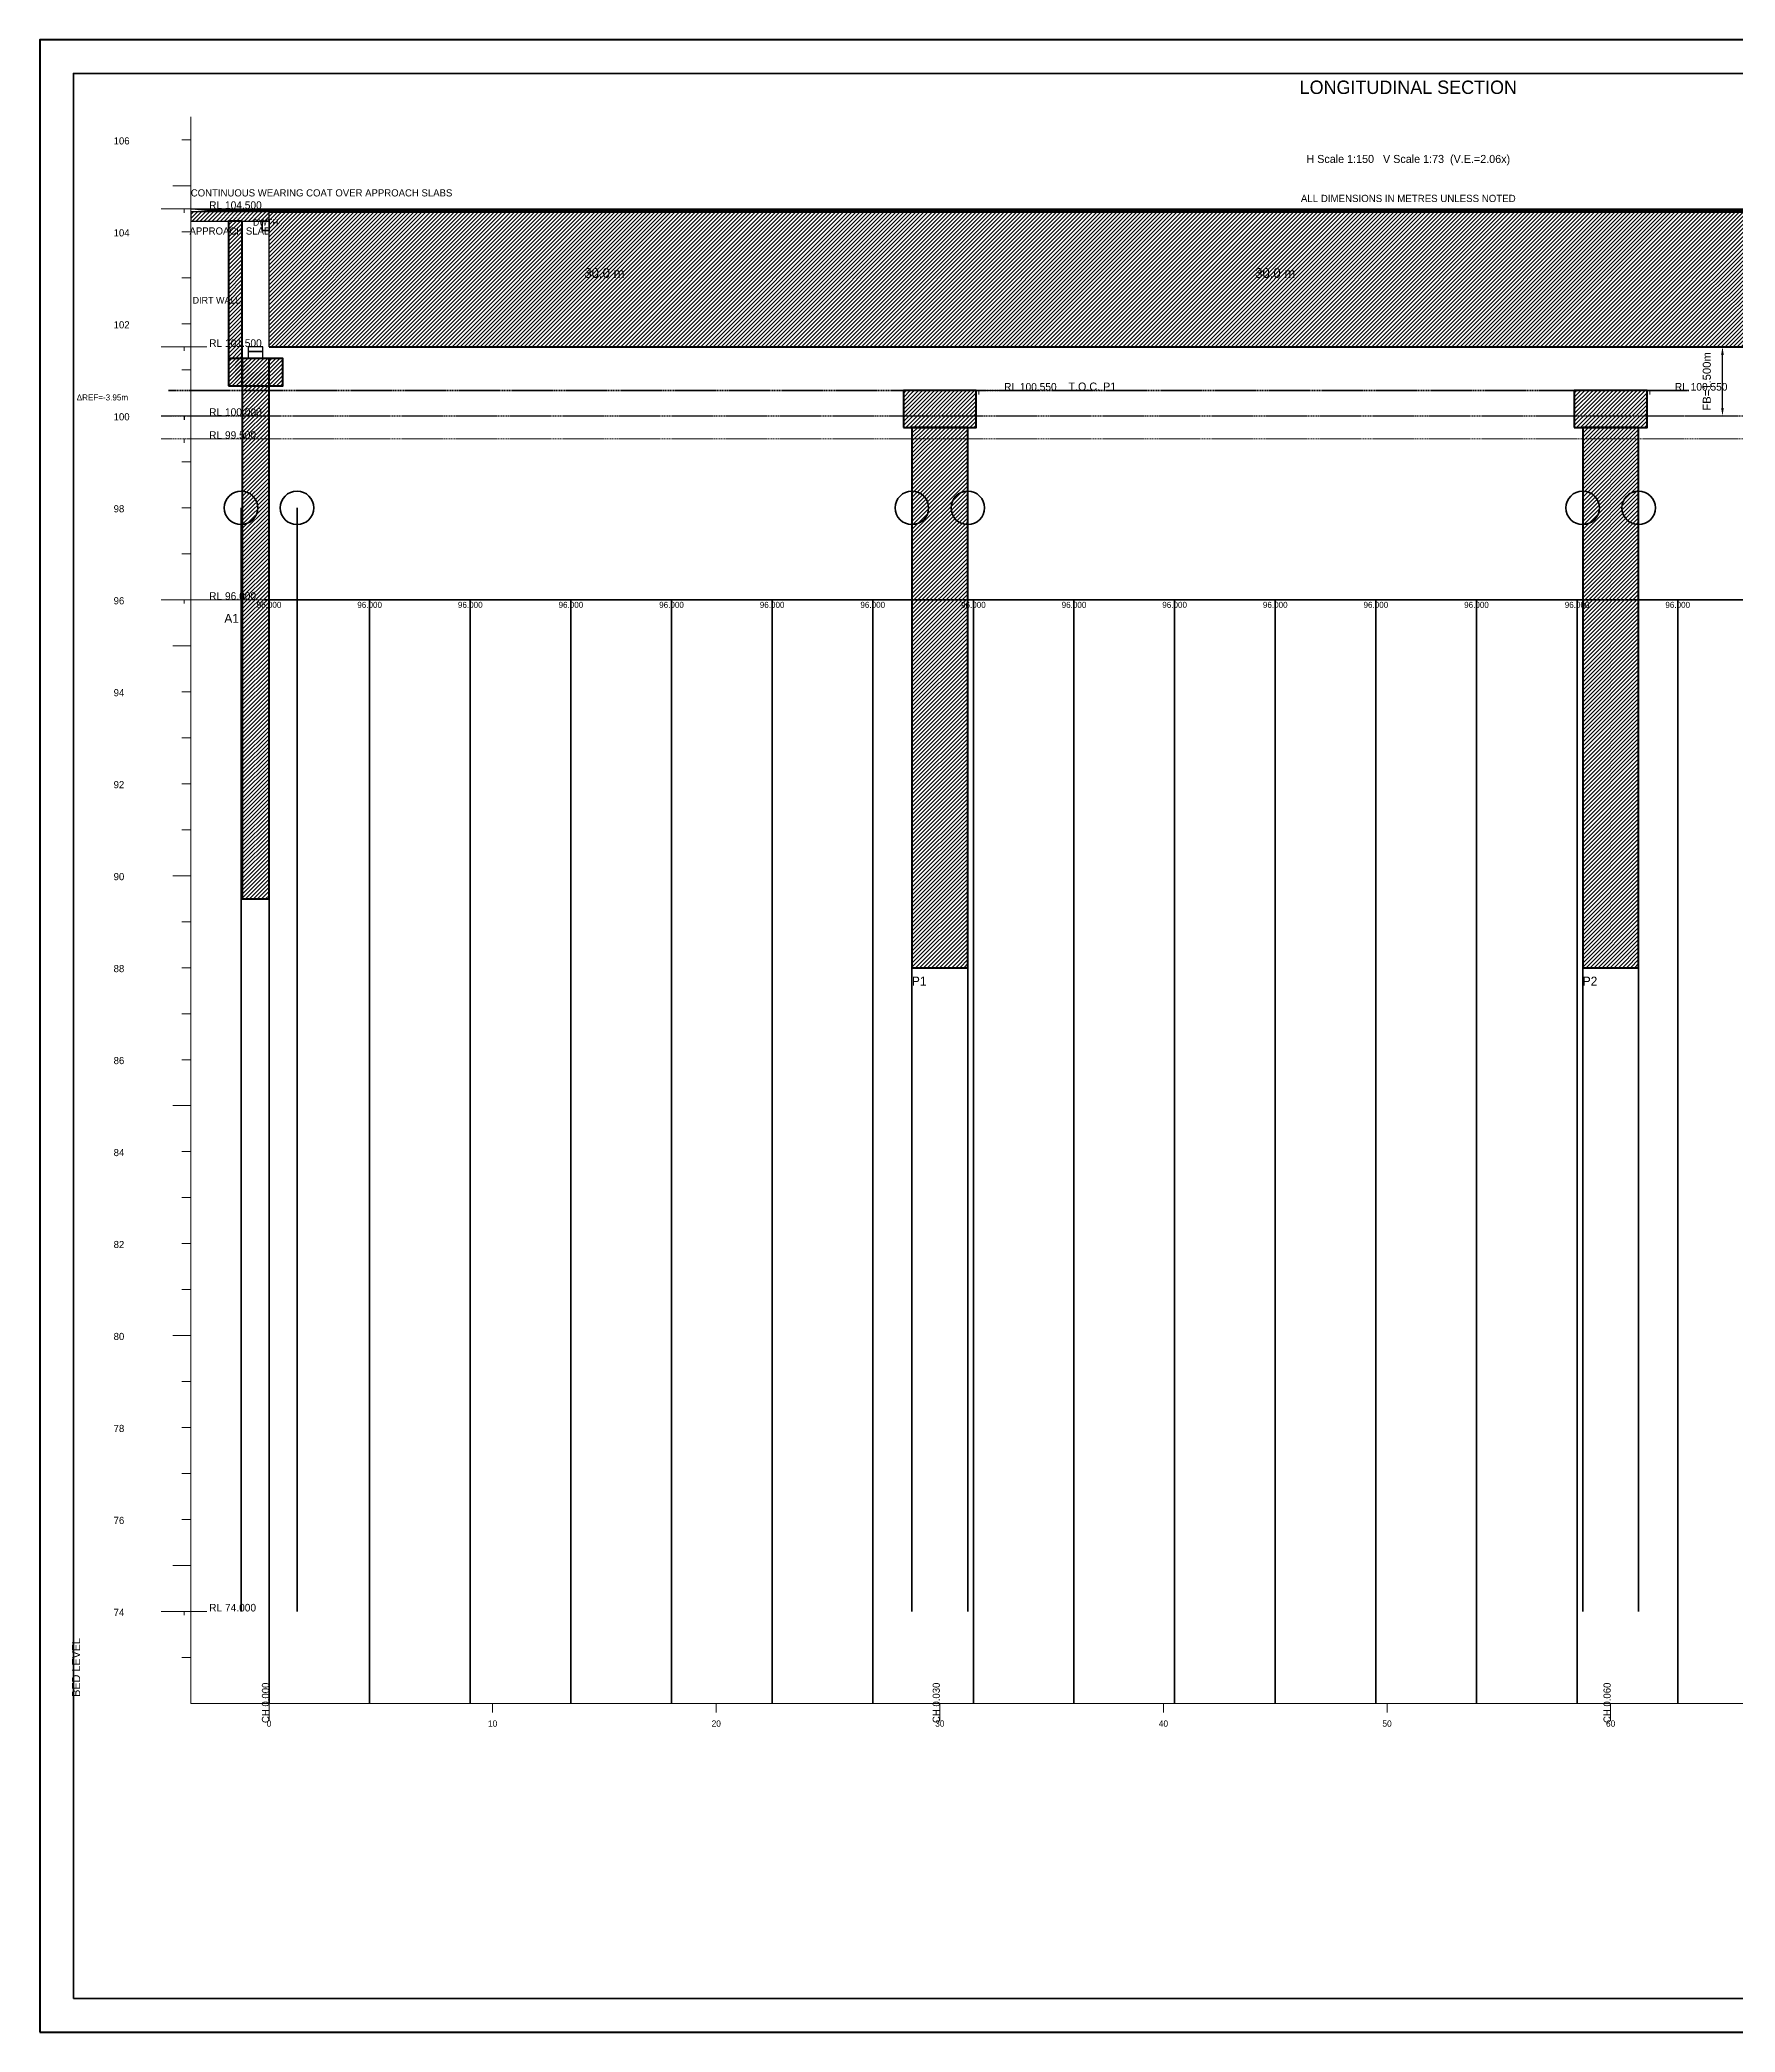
# Model space of a CAD drawing. Header units: metres. Extents: x 0 to 841, y 0 to 594.
# Drawn here: x 0 to 505, y 0 to 594 of the extents above; entities that cross this region are included whole.
import ezdxf
from ezdxf.enums import TextEntityAlignment as Align

# ---------------------------------------------------------------- set-up
doc = ezdxf.new("R2010")
doc.units = ezdxf.units.M
doc.linetypes.add('DASHED', pattern=[0.5, 0.375, -0.125])
doc.linetypes.add('DASHED2', pattern=[0.25, 0.1875, -0.0625])
for name, color, linetype, lineweight in [('ABUT-PROF', 4, 'Continuous', 50), ('BORDER-INNER', 7, 'Continuous', 35), ('BORDER-OUTER', 7, 'Continuous', 70), ('CIVIL-CHAINAGE', 7, 'Continuous', 18), ('CIVIL-GROUND', 3, 'Continuous', 35), ('CIVIL-HFL', 5, 'DASHED', 25), ('CIVIL-LWL', 4, 'DASHED', 18), ('CIVIL-ROAD', 7, 'Continuous', 25), ('CIVIL-SCOUR', 1, 'DASHED2', 18), ('DIM-CHAINAGE', 3, 'Continuous', 18), ('DIM-LEVEL', 3, 'Continuous', 18), ('DIM-LINEAR', 3, 'Continuous', 18), ('FOUND-PILE', 4, 'Continuous', 35), ('STRUC-HATCHING', 8, 'Continuous', 18), ('STRUC-SECTION', 2, 'Continuous', 35), ('SUB-ABUT', 3, 'Continuous', 35), ('SUB-BEARING', 5, 'Continuous', 25), ('SUB-DIRT-WALL', 3, 'Continuous', 35), ('SUB-PIER', 2, 'Continuous', 35), ('SUPER-DECK', 2, 'Continuous', 50), ('SUPER-WEARING', 8, 'Continuous', 25), ('TEXT-GENERAL', 7, 'Continuous', 18), ('TEXT-HEADER', 7, 'Continuous', 25), ('TEXT-LEVEL', 5, 'Continuous', 18), ('TEXT-SPEC', 7, 'Continuous', 13)]:
    doc.layers.add(name, color=color, linetype=linetype, lineweight=lineweight)
doc.styles.add('BRIDGE_STD', font='Arial.ttf')
doc.dimstyles.new('pmb100', dxfattribs={"dimtxt": 2.5, "dimasz": 0.9375, "dimexe": 2.5, "dimexo": 2.5, "dimtad": 0, "dimtih": 1, "dimdec": 0, "dimtxsty": 'BRIDGE_STD', "dimcen": 2.5, "dimazin": 3, "dimtfac": 1, "dimtmove": 0, "dimatfit": 3})

msp = doc.modelspace()

# ---------------------------------------------------------------- hatches: boundary and pattern name
at = {"layer": 'STRUC-HATCHING'}
h = msp.add_hatch(dxfattribs=at)
h.set_pattern_fill('ANSI31', scale=0.266667)
h.paths.add_polyline_path([(45, 539.95), (68.33, 539.95), (68.33, 542.69), (45, 542.69)])
h = msp.add_hatch(dxfattribs=at)
h.set_pattern_fill('ANSI31', scale=0.2666667)
h.paths.add_polyline_path([(68.33, 502.45), (668.33, 502.45), (668.33, 542.69), (68.33, 542.69)])
h = msp.add_hatch(dxfattribs=at)
h.set_pattern_fill('ANSI31', scale=0.266667)
h.paths.add_polyline_path([(56.22, 490.8), (60.33, 490.8), (60.33, 539.95), (56.22, 539.95)])
h = msp.add_hatch(dxfattribs=at)
h.set_pattern_fill('ANSI31', scale=0.266667)
h.paths.add_polyline_path([(56.22, 490.8), (72.45, 490.8), (72.45, 499.02), (56.22, 499.02)])
h = msp.add_hatch(dxfattribs=at)
h.set_pattern_fill('ANSI31', scale=0.266667)
h.paths.add_polyline_path([(60.33, 337.93), (68.33, 337.93), (68.33, 499.02), (60.33, 499.02)])
h = msp.add_hatch(dxfattribs=at)
h.set_pattern_fill('ANSI31', scale=0.266667)
h.paths.add_polyline_path([(257.5, 478.46), (279.17, 478.46), (279.17, 489.42), (257.5, 489.42)])
h = msp.add_hatch(dxfattribs=at)
h.set_pattern_fill('ANSI31', scale=0.2666667)
h.paths.add_polyline_path([(457.5, 478.46), (479.17, 478.46), (479.17, 489.42), (457.5, 489.42)])
h = msp.add_hatch(dxfattribs=at)
h.set_pattern_fill('ANSI31', scale=0.266667)
h.paths.add_polyline_path([(260, 317.36), (276.67, 317.36), (276.67, 478.46), (260, 478.46)])
h = msp.add_hatch(dxfattribs=at)
h.set_pattern_fill('ANSI31', scale=0.266667)
h.paths.add_polyline_path([(460, 317.36), (476.67, 317.36), (476.67, 478.46), (460, 478.46)])
at = {"layer": 'SUPER-WEARING'}
h = msp.add_hatch(dxfattribs=at)
h.set_pattern_fill('SOLID')
h.paths.add_polyline_path([(45, 543.58), (691.67, 543.58), (683, 542.69), (53.67, 542.69)])

# ---------------------------------------------------------------- linework, layer by layer
at = {"layer": 'ABUT-PROF', "lineweight": 35}
msp.add_lwpolyline([(66.33, 537.2), (68.33, 537.2), (68.33, 539.95), (66.33, 539.95), (66.33, 537.2)], dxfattribs=at)
at = {"layer": 'BORDER-INNER'}
msp.add_lwpolyline([(10, 10), (831, 10), (831, 584), (10, 584), (10, 10)], dxfattribs=at)
at = {"layer": 'BORDER-OUTER'}
msp.add_lwpolyline([(0, 0), (841, 0), (841, 594), (0, 594), (0, 0)], dxfattribs=at)
at = {"layer": 'CIVIL-CHAINAGE'}
for p, q in [((45, 98), (668.33, 98)), ((68.33, 98), (68.33, 95.33)), ((68.33, 96), (68.33, 92.8)), ((135, 98), (135, 95.33)), ((201.67, 98), (201.67, 95.33)), ((268.33, 98), (268.33, 95.33)), ((268.33, 96), (268.33, 92.8)), ((335, 98), (335, 95.33)), ((401.67, 98), (401.67, 95.33)), ((468.33, 98), (468.33, 95.33)), ((468.33, 96), (468.33, 92.8))]:
    msp.add_line(p, q, dxfattribs=at)
at = {"layer": 'CIVIL-GROUND', "color": 3}
for p, q in [((67, 427.04), (69.67, 427.04)), ((97, 427.04), (99.67, 427.04)), ((127, 427.04), (129.67, 427.04)), ((157, 427.04), (159.67, 427.04)), ((187, 427.04), (189.67, 427.04)), ((217, 427.04), (219.67, 427.04)), ((247, 427.04), (249.67, 427.04)), ((277, 427.04), (279.67, 427.04)), ((307, 427.04), (309.67, 427.04)), ((337, 427.04), (339.67, 427.04)), ((367, 427.04), (369.67, 427.04)), ((397, 427.04), (399.67, 427.04)), ((427, 427.04), (429.67, 427.04)), ((457, 427.04), (459.67, 427.04)), ((487, 427.04), (489.67, 427.04))]:
    msp.add_line(p, q, dxfattribs=at)
at = {"layer": 'CIVIL-GROUND', "color": 8, "linetype": 'DASHED2'}
for p, q in [((68.33, 427.04), (68.33, 98)), ((98.33, 427.04), (98.33, 98)), ((128.33, 427.04), (128.33, 98)), ((158.33, 427.04), (158.33, 98)), ((188.33, 427.04), (188.33, 98)), ((218.33, 427.04), (218.33, 98)), ((248.33, 427.04), (248.33, 98)), ((278.33, 427.04), (278.33, 98)), ((308.33, 427.04), (308.33, 98)), ((338.33, 427.04), (338.33, 98)), ((368.33, 427.04), (368.33, 98)), ((398.33, 427.04), (398.33, 98)), ((428.33, 427.04), (428.33, 98)), ((458.33, 427.04), (458.33, 98)), ((488.33, 427.04), (488.33, 98))]:
    msp.add_line(p, q, dxfattribs=at)
at = {"layer": 'CIVIL-GROUND', "color": 3}
msp.add_lwpolyline([(68.33, 427.04), (98.33, 427.04), (128.33, 427.04), (158.33, 427.04), (188.33, 427.04), (218.33, 427.04), (248.33, 427.04), (278.33, 427.04), (308.33, 427.04), (338.33, 427.04), (368.33, 427.04), (398.33, 427.04), (428.33, 427.04), (458.33, 427.04), (488.33, 427.04), (518.33, 427.04), (548.33, 427.04), (578.33, 427.04), (608.33, 427.04), (638.33, 427.04), (668.33, 427.04)], dxfattribs=at)
at = {"layer": 'CIVIL-HFL'}
for p, q in [((36.2, 481.88), (49.8, 481.88)), ((43, 481.88), (43, 480.75))]:
    msp.add_line(p, q, dxfattribs=at)
at = {"layer": 'CIVIL-HFL', "color": 5}
msp.add_line((45, 481.88), (668.33, 481.88), dxfattribs=at)
at = {"layer": 'CIVIL-LWL'}
for p, q in [((36.2, 475.03), (49.8, 475.03)), ((43, 475.03), (43, 473.9))]:
    msp.add_line(p, q, dxfattribs=at)
at = {"layer": 'CIVIL-LWL', "color": 4}
msp.add_line((45, 475.03), (668.33, 475.03), dxfattribs=at)
at = {"layer": 'CIVIL-ROAD', "lineweight": 25}
msp.add_lwpolyline([(45, 539.95), (68.33, 539.95), (68.33, 542.69), (45, 542.69), (45, 539.95)], dxfattribs=at)
at = {"layer": 'CIVIL-SCOUR'}
for p, q in [((36.2, 427.04), (49.8, 427.04)), ((43, 427.04), (43, 425.91))]:
    msp.add_line(p, q, dxfattribs=at)
at = {"layer": 'CIVIL-SCOUR', "color": 1}
msp.add_line((45, 427.04), (668.33, 427.04), dxfattribs=at)
at = {"layer": 'DIM-LEVEL'}
for p, q in [((45, 98), (45, 571)), ((42.33, 564.14), (45, 564.14)), ((39.67, 550.43), (45, 550.43)), ((36.2, 543.58), (49.8, 543.58)), ((43, 543.58), (43, 542.45)), ((42.33, 536.72), (45, 536.72)), ((42.33, 523.01), (45, 523.01)), ((42.33, 509.3), (45, 509.3)), ((36.2, 502.45), (49.8, 502.45)), ((43, 502.45), (43, 501.32)), ((42.33, 495.59), (45, 495.59)), ((273.2, 489.42), (286.8, 489.42)), ((280, 489.42), (280, 488.29)), ((473.2, 489.42), (486.8, 489.42)), ((480, 489.42), (480, 488.29)), ((39.67, 481.88), (45, 481.88)), ((42.33, 468.17), (45, 468.17)), ((42.33, 454.46), (45, 454.46)), ((42.33, 440.75), (45, 440.75)), ((42.33, 427.04), (45, 427.04)), ((39.67, 413.33), (45, 413.33)), ((42.33, 399.62), (45, 399.62)), ((42.33, 385.91), (45, 385.91)), ((42.33, 372.2), (45, 372.2)), ((42.33, 358.49), (45, 358.49)), ((39.67, 344.78), (45, 344.78)), ((42.33, 331.07), (45, 331.07)), ((42.33, 317.36), (45, 317.36)), ((42.33, 303.65), (45, 303.65)), ((42.33, 289.94), (45, 289.94)), ((39.67, 276.23), (45, 276.23)), ((42.33, 262.52), (45, 262.52)), ((42.33, 248.81), (45, 248.81)), ((42.33, 235.1), (45, 235.1)), ((42.33, 221.39), (45, 221.39)), ((39.67, 207.68), (45, 207.68)), ((42.33, 193.97), (45, 193.97)), ((42.33, 180.26), (45, 180.26)), ((42.33, 166.55), (45, 166.55)), ((42.33, 152.84), (45, 152.84)), ((39.67, 139.13), (45, 139.13)), ((36.2, 125.42), (49.8, 125.42)), ((42.33, 125.42), (45, 125.42)), ((43, 125.42), (43, 124.29)), ((42.33, 111.71), (45, 111.71))]:
    msp.add_line(p, q, dxfattribs=at)
at = {"layer": 'FOUND-PILE', "lineweight": 35}
for p, q in [((60, 454.46), (60, 125.42)), ((76.67, 454.46), (76.67, 125.42)), ((260, 454.46), (260, 125.42)), ((276.67, 454.46), (276.67, 125.42)), ((460, 454.46), (460, 125.42)), ((476.67, 454.46), (476.67, 125.42))]:
    msp.add_line(p, q, dxfattribs=at)
at = {"layer": 'FOUND-PILE'}
for centre in [(60, 454.46), (76.67, 454.46), (260, 454.46), (276.67, 454.46), (460, 454.46), (476.67, 454.46)]:
    msp.add_circle(centre, 5, dxfattribs=at)
at = {"layer": 'STRUC-SECTION', "color": 8, "linetype": 'DASHED'}
for p in [(291.67, 489.42), (491.67, 489.42)]:
    msp.add_line(p, (38.33, 489.42), dxfattribs=at)
at = {"layer": 'SUB-ABUT', "lineweight": 40}
for points in [[(56.22, 490.8), (72.45, 490.8), (72.45, 499.02), (56.22, 499.02), (56.22, 490.8)], [(60.33, 337.93), (68.33, 337.93), (68.33, 499.02), (60.33, 499.02), (60.33, 337.93)]]:
    msp.add_lwpolyline(points, dxfattribs=at)
at = {"layer": 'SUB-ABUT', "lineweight": 30}
msp.add_lwpolyline([(62.13, 499.02), (66.53, 499.02), (66.53, 501.08), (62.13, 501.08), (62.13, 499.02)], dxfattribs=at)
at = {"layer": 'SUB-BEARING', "lineweight": 30}
msp.add_lwpolyline([(62.13, 501.08), (66.53, 501.08), (66.53, 502.45), (62.13, 502.45), (62.13, 501.08)], dxfattribs=at)
at = {"layer": 'SUB-DIRT-WALL', "lineweight": 40}
msp.add_lwpolyline([(56.22, 490.8), (60.33, 490.8), (60.33, 539.95), (56.22, 539.95), (56.22, 490.8)], dxfattribs=at)
at = {"layer": 'SUB-PIER', "lineweight": 40}
for points in [[(257.5, 478.46), (279.17, 478.46), (279.17, 489.42), (257.5, 489.42), (257.5, 478.46)], [(457.5, 478.46), (479.17, 478.46), (479.17, 489.42), (457.5, 489.42), (457.5, 478.46)], [(260, 317.36), (276.67, 317.36), (276.67, 478.46), (260, 478.46), (260, 317.36)], [(460, 317.36), (476.67, 317.36), (476.67, 478.46), (460, 478.46), (460, 317.36)]]:
    msp.add_lwpolyline(points, dxfattribs=at)
at = {"layer": 'SUPER-DECK'}
for p, q in [((68.33, 542.69), (668.33, 542.69)), ((68.33, 502.45), (668.33, 502.45))]:
    msp.add_line(p, q, dxfattribs=at)
at = {"layer": 'SUPER-DECK', "lineweight": 25}
msp.add_line((68.33, 502.45), (68.33, 542.69), dxfattribs=at)
at = {"layer": 'SUPER-WEARING', "lineweight": 25}
msp.add_lwpolyline([(45, 543.58), (691.67, 543.58), (683, 542.69), (53.67, 542.69), (45, 543.58)], dxfattribs=at)

# ---------------------------------------------------------------- texts
at = {"layer": 'DIM-CHAINAGE'}
for s, p in [('CH 0.000', (68.33, 92.16)), ('CH 0.030', (268.33, 92.16)), ('CH 0.060', (468.33, 92.16))]:
    msp.add_text(s, height=2.133, rotation=90, dxfattribs=at).set_placement(p)
at = {"layer": 'TEXT-GENERAL'}
for p in [(168.33, 523.01), (368.33, 523.01)]:
    msp.add_text('30.0 m', height=2.933, dxfattribs=at).set_placement(p, align=Align.CENTER)
for s, p in [('A1', (55, 420.19)), ('P1', (260, 312.03)), ('P2', (460, 312.03))]:
    msp.add_text(s, height=2.667, dxfattribs=at).set_placement(p)
at = {"layer": 'TEXT-HEADER'}
msp.add_text('LONGITUDINAL SECTION', height=4, dxfattribs=at).set_placement((408, 577.86), align=Align.CENTER)
msp.add_text('T.O.C. P1', height=2.4, dxfattribs=at).set_placement((306.67, 489.42))
at = {"layer": 'TEXT-LEVEL'}
for s, height, p in [('106', 2.133, (22, 562.81)), ('RL 104.500', 2.267, (50.48, 543.58)), ('104', 2.133, (22, 535.39)), ('102', 2.133, (22, 507.97)), ('RL 101.500', 2.267, (50.48, 502.45)), ('RL 100.550', 2.267, (287.48, 489.42)), ('RL 100.550', 2.267, (487.48, 489.42)), ('100', 2.133, (22, 480.55)), ('RL 100.000', 2.267, (50.48, 481.88)), ('RL 99.500', 2.267, (50.48, 475.03)), ('98', 2.133, (22, 453.13)), ('96', 2.133, (22, 425.71)), ('RL 96.000', 2.267, (50.48, 427.04)), ('94', 2.133, (22, 398.29)), ('92', 2.133, (22, 370.87)), ('90', 2.133, (22, 343.45)), ('88', 2.133, (22, 316.03)), ('86', 2.133, (22, 288.61)), ('84', 2.133, (22, 261.19)), ('82', 2.133, (22, 233.77)), ('80', 2.133, (22, 206.35)), ('78', 2.133, (22, 178.93)), ('76', 2.133, (22, 151.51)), ('74', 2.133, (22, 124.09)), ('RL 74.000', 2.267, (50.48, 125.42))]:
    msp.add_text(s, height=height, dxfattribs=at).set_placement(p)
at = {"layer": 'TEXT-LEVEL', "color": 8}
for p in [(68.33, 424.64), (98.33, 424.64), (128.33, 424.64), (158.33, 424.64), (188.33, 424.64), (218.33, 424.64), (248.33, 424.64), (278.33, 424.64), (308.33, 424.64), (338.33, 424.64), (368.33, 424.64), (398.33, 424.64), (428.33, 424.64), (458.33, 424.64), (488.33, 424.64)]:
    msp.add_text('96.000', height=1.8, dxfattribs=at).set_placement(p, align=Align.CENTER)
at = {"layer": 'TEXT-LEVEL'}
msp.add_text('BED LEVEL', height=2.4, rotation=90, dxfattribs=at).set_placement((12, 100))
for s, height, p in [('0', 1.87, (68.33, 91.07)), ('10', 1.867, (135, 91.07)), ('20', 1.867, (201.67, 91.07)), ('30', 1.867, (268.33, 91.07)), ('40', 1.867, (335, 91.07)), ('50', 1.867, (401.67, 91.07)), ('60', 1.867, (468.33, 91.07))]:
    msp.add_text(s, height=height, dxfattribs=at).set_placement(p, align=Align.CENTER)
at = {"layer": 'TEXT-SPEC'}
for s, height, p in [('H Scale 1:150   V Scale 1:73  (V.E.=2.06x)', 2.4, (408, 557.29)), ('APPROACH SLAB', 2.1333, (56.67, 535.95))]:
    msp.add_text(s, height=height, dxfattribs=at).set_placement(p, align=Align.CENTER)
at = {"layer": 'TEXT-SPEC', "color": 8}
for s, height, p in [('CONTINUOUS WEARING COAT OVER APPROACH SLABS', 2.1333, (45, 547.31)), ('ΔREF=-3.95m', 1.8, (11, 486.49)), ('ΔREF=-3.95m', 1.8, (11, 486.49))]:
    msp.add_text(s, height=height, dxfattribs=at).set_placement(p)
msp.add_text('ALL DIMENSIONS IN METRES UNLESS NOTED', height=2.16, dxfattribs=at).set_placement((408, 545.64), align=Align.CENTER)
at = {"layer": 'TEXT-SPEC', "color": 4}
msp.add_text('DWTH', height=1.867, dxfattribs=at).set_placement((67.33, 538.58), align=Align.CENTER)
at = {"layer": 'TEXT-SPEC'}
msp.add_text('DIRT WALL', height=2, dxfattribs=at).set_placement((45.55, 515.37))

# ---------------------------------------------------------------- dimensions: what is measured, and where the dimension line sits
at = {"layer": 'DIM-LINEAR'}
msp.add_linear_dim(base=(501.67, 481.88), p1=(488.33, 481.88), p2=(488.33, 502.45), angle=90, text='FB=1.500m', dimstyle='pmb100', override={"dimtxt": 2.4, "dimasz": 2.4, "dimgap": 0.96, "dimclrt": 3}, dxfattribs=at).render()

doc.saveas('drawing.dxf')
